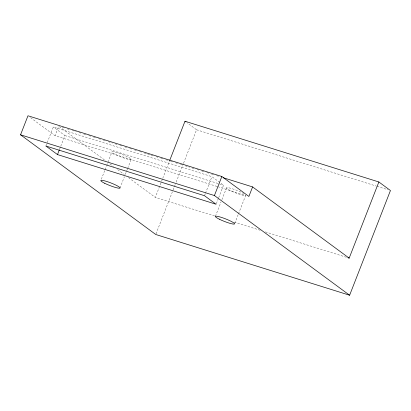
<?xml version="1.0" encoding="UTF-8"?>
<svg xmlns="http://www.w3.org/2000/svg" width="411" height="411" viewBox="0 0 411 411"><rect width="100%" height="100%" fill="white"/><g stroke="black" fill="none" stroke-linecap="round" stroke-linejoin="round"><path stroke-width="0.31" stroke-dasharray="2.06 1.54" d="M45.898 146.028L53.322 126.989L211.942 176.679L220.003 182.623M217.08 186.481L55.012 135.707L58.727 126.187M59.58 149.214L60.504 146.835M60.736 146.239L64.912 135.532L53.322 126.989M101.327 179.253L104.805 170.329M105.036 169.733L106.428 166.162M106.66 165.566L111.998 151.885M119.986 188.074L124.394 176.766M125.324 174.387L127.41 169.034M127.641 168.438L131.119 159.514A10.311 1.397 21.3 0 0 117.695 152.851A10.311 1.397 21.3 0 0 115.856 154.731A10.311 1.397 21.3 0 0 131.119 159.514M214.624 215.975L155.301 197.393L161.333 181.924M161.564 181.328L162.489 178.949M162.725 178.353L169.45 161.097M155.985 233.9L172.918 190.468M173.154 189.872L175.24 184.518M176.17 182.135L183.357 163.691M183.589 163.1L196.581 129.778L187.005 122.719M204.519 195.718L205.217 193.935M205.449 193.34L211.942 176.679M216.34 203.671L218.431 198.313M218.662 197.722L223.533 185.227L220.507 182.998M215.421 216.335L220.99 202.053M221.914 199.674L226.553 187.776M234.779 223.368L238.257 214.444M238.488 213.848L245.68 195.405A10.311 1.397 21.3 0 1 232.616 191.649A10.311 1.397 21.3 0 1 228.367 187.745A10.311 1.397 21.3 0 1 243.631 193.519M196.581 129.778L376.43 186.126M377.036 186.317L388.01 189.754M62.395 127.338L64.84 128.104M67.286 128.869L69.731 129.635M72.182 130.4L76.461 131.741M78.907 132.512L81.352 133.277M83.798 134.043L86.248 134.808M88.694 135.573L91.139 136.344M93.585 137.11L96.03 137.875M98.476 138.641L100.926 139.406M103.372 140.172L105.817 140.942M108.263 141.708L112.542 143.049M114.993 143.814L117.438 144.58M119.884 145.345L122.329 146.116M124.774 146.881L127.22 147.647M129.671 148.412L132.116 149.178M134.561 149.943L137.007 150.714M139.452 151.479L141.898 152.245M144.343 153.01L153.519 155.887M155.964 156.653L158.41 157.418M160.86 158.184L163.306 158.949M165.751 159.715L168.197 160.485M170.642 161.251L173.088 162.016M175.538 162.782L177.984 163.547M180.429 164.318L182.874 165.083M185.32 165.849L189.605 167.19M192.05 167.955L194.495 168.721M196.941 169.486L199.386 170.257M201.832 171.022L204.282 171.788M206.728 172.553L209.173 173.319M211.619 174.089L214.064 174.855M216.51 175.62L218.96 176.386M64.912 135.532L223.533 185.227M217.691 186.671L245.824 195.487M234.193 222.11L260.492 230.345M265.383 231.881L347.336 257.553M59.241 126.567L105.719 160.835M109.855 163.881L113.467 166.547M117.603 169.594L124.312 174.547M128.448 177.593L155.301 197.393M30.522 117.649L55.012 135.707"/><path stroke-width="0.62" d="M169.681 160.506L184.991 121.235L378.86 181.97L390.45 190.519L349.622 295.232L155.754 234.496L20.55 134.808L27.974 115.768L221.842 176.504L248.881 196.443L252.595 186.923L223.24 177.727M57.489 154.572L45.898 146.028L204.519 195.718L216.109 204.262L57.489 154.572L59.343 149.81M349.622 295.232L214.419 195.544L221.842 176.504M347.947 257.743L349.17 258.129L378.86 181.97M20.55 134.808L214.419 195.544M184.991 121.235L185.998 121.98M252.595 186.923L349.17 258.129M104.723 183.291A10.311 1.397 21.3 0 0 119.986 188.074A10.311 1.397 21.3 0 0 106.562 181.41A10.311 1.397 21.3 0 0 104.723 183.291M219.284 219.181A10.311 1.397 21.3 0 0 234.547 223.964A10.311 1.397 21.3 0 0 221.118 217.301A10.311 1.397 21.3 0 0 219.284 219.181"/></g></svg>
